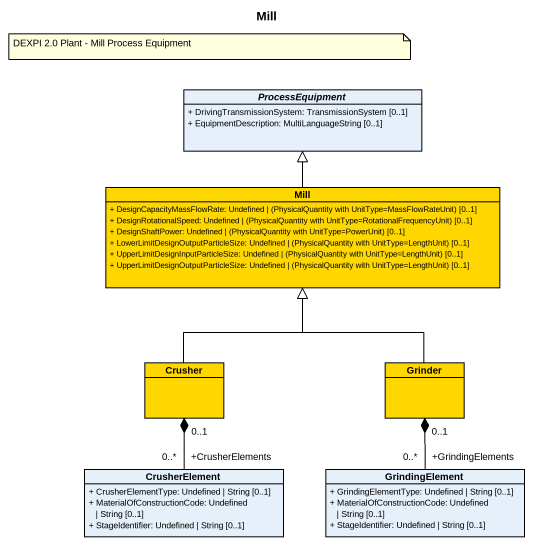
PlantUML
@startuml
title Mill
hide circle
hide empty members
skinparam classAttributeIconSize 0
abstract class ProcessEquipment {
  + DrivingTransmissionSystem: TransmissionSystem [0..1]
  + EquipmentDescription: MultiLanguageString [0..1]
}
class Mill #FFD700 {
  {field} + DesignCapacityMassFlowRate: Undefined | (PhysicalQuantity with UnitType=MassFlowRateUnit) [0..1]
  {field} + DesignRotationalSpeed: Undefined | (PhysicalQuantity with UnitType=RotationalFrequencyUnit) [0..1]
  {field} + DesignShaftPower: Undefined | (PhysicalQuantity with UnitType=PowerUnit) [0..1]
  {field} + LowerLimitDesignOutputParticleSize: Undefined | (PhysicalQuantity with UnitType=LengthUnit) [0..1]
  {field} + UpperLimitDesignInputParticleSize: Undefined | (PhysicalQuantity with UnitType=LengthUnit) [0..1]
  {field} + UpperLimitDesignOutputParticleSize: Undefined | (PhysicalQuantity with UnitType=LengthUnit) [0..1]
}
class Crusher #FFD700
class Grinder #FFD700
class CrusherElement {
  + CrusherElementType: Undefined | String [0..1]
  + MaterialOfConstructionCode: Undefined | String [0..1]
  + StageIdentifier: Undefined | String [0..1]
}
class GrindingElement {
  + GrindingElementType: Undefined | String [0..1]
  + MaterialOfConstructionCode: Undefined | String [0..1]
  + StageIdentifier: Undefined | String [0..1]
}
Mill -up-|> ProcessEquipment
Crusher -up-|> Mill
Crusher "0..1" *-- "+CrusherElements\n0..*" CrusherElement
Grinder -up-|> Mill
Grinder "0..1" *-- "+GrindingElements\n0..*" GrindingElement
note as N1
  DEXPI 2.0 Plant - Mill Process Equipment
end note
@enduml
